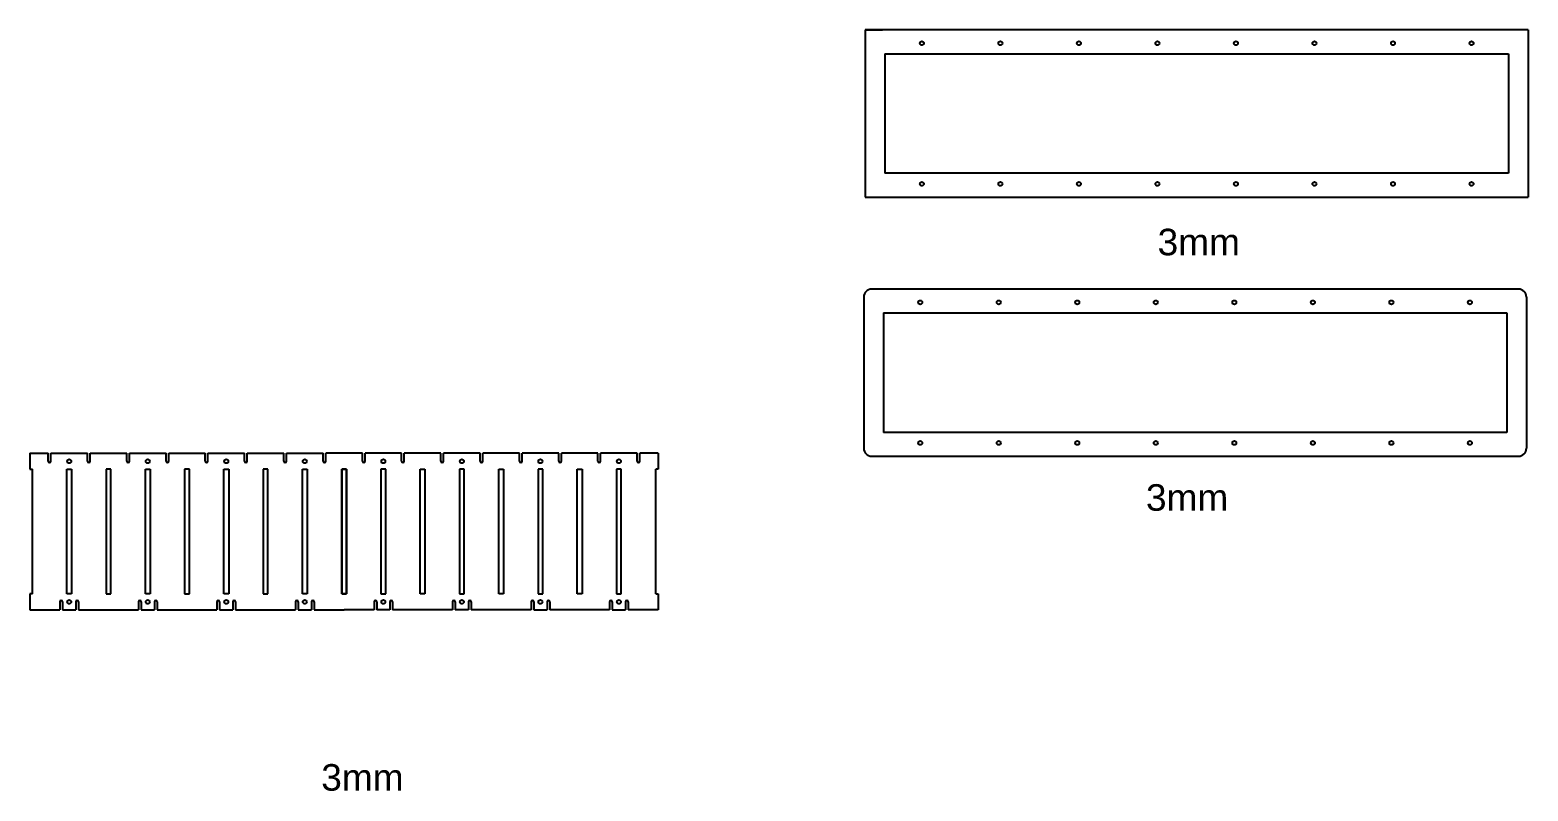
# Model space of a CAD drawing. Header units: inches. Extents: x 10703 to 14699, y 3470 to 5881.
# Drawn here: x 10703 to 11833, y 5307 to 5881 of the extents above; entities that cross this region are included whole.
import ezdxf

# ---------------------------------------------------------------- set-up
doc = ezdxf.new("R2010")
doc.units = ezdxf.units.IN
doc.header["$MEASUREMENT"] = 0
doc.layers.get('0').update_dxf_attribs({"true_color": 0xc2ced6})
doc.styles.get("Standard").update_dxf_attribs({"font": 'arial.ttf', "height": 5})

msp = doc.modelspace()

# ---------------------------------------------------------------- linework, layer by layer
for p, q in [((11832.55141, 5881.0519), (11332.95141, 5881.0519)), ((11332.95141, 5881.0519), (11345.95141, 5881.0519)), ((11332.95141, 5881.0519), (11332.95141, 5755.0519)), ((11832.55141, 5881.0519), (11819.55141, 5881.0519)), ((11832.55141, 5881.0519), (11832.55141, 5755.0519)), ((11347.75141, 5863.0519), (11347.75141, 5773.0519)), ((11347.75141, 5863.0519), (11817.75141, 5863.0519)), ((11347.75141, 5863.0519), (11375.55141, 5863.0519)), ((11375.55141, 5863.0519), (11434.75141, 5863.0519)), ((11817.75141, 5863.0519), (11817.75141, 5773.0519)), ((11817.75141, 5773.0519), (11347.75141, 5773.0519)), ((11332.95141, 5755.0519), (11832.55141, 5755.0519)), ((11825.33804, 5685.70603), (11337.73804, 5685.70603)), ((11331.73804, 5679.70603), (11331.73804, 5565.70603)), ((11831.33804, 5679.70603), (11831.33804, 5565.70603)), ((11346.53804, 5667.70603), (11346.53804, 5577.70603)), ((11346.53804, 5667.70603), (11816.53804, 5667.70603)), ((11346.53804, 5667.70603), (11374.33804, 5667.70603)), ((11374.33804, 5667.70603), (11433.53804, 5667.70603)), ((11816.53804, 5667.70603), (11816.53804, 5577.70603)), ((11816.53804, 5577.70603), (11346.53804, 5577.70603)), ((10703.18224, 5561.91315), (10716.98224, 5561.91315)), ((10703.18224, 5561.91315), (10703.18224, 5549.91316)), ((10716.98224, 5555.91316), (10716.98224, 5561.91315)), ((10718.98224, 5555.91316), (10718.98224, 5561.91315)), ((10718.98224, 5561.91315), (10746.58224, 5561.91315)), ((10746.58224, 5555.91316), (10746.58224, 5561.91315)), ((10748.58224, 5555.91316), (10748.58224, 5561.91315)), ((10748.58224, 5561.91315), (10776.18224, 5561.91315)), ((10776.18224, 5555.91316), (10776.18224, 5561.91315)), ((10778.18224, 5555.91316), (10778.18224, 5561.91315)), ((10778.18224, 5561.91315), (10805.78224, 5561.91315)), ((10805.78224, 5555.91316), (10805.78224, 5561.91315)), ((10807.78224, 5555.91316), (10807.78224, 5561.91315)), ((10807.78224, 5561.91315), (10835.38224, 5561.91315)), ((10835.38224, 5555.91316), (10835.38224, 5561.91315)), ((10837.38224, 5555.91316), (10837.38224, 5561.91315)), ((10837.38224, 5561.91315), (10864.98224, 5561.91315)), ((10864.98224, 5555.91316), (10864.98224, 5561.91315)), ((10866.98224, 5555.91316), (10866.98224, 5561.91315)), ((10866.98224, 5561.91315), (10894.58224, 5561.91315)), ((10894.58224, 5555.91316), (10894.58224, 5561.91315)), ((10896.58224, 5555.91316), (10896.58224, 5561.91315)), ((10896.58224, 5561.91315), (10924.18224, 5561.91315)), ((10924.18224, 5555.91316), (10924.18224, 5561.91315)), ((10926.18224, 5555.91316), (10926.18224, 5561.91315)), ((10953.78224, 5561.91315), (10926.18224, 5561.91315)), ((10953.78224, 5555.91316), (10953.78224, 5561.91315)), ((10955.78224, 5555.91316), (10955.78224, 5561.91315)), ((10983.38224, 5561.91315), (10955.78224, 5561.91315)), ((10983.38224, 5555.91316), (10983.38224, 5561.91315)), ((10985.38224, 5555.91316), (10985.38224, 5561.91315)), ((11012.98224, 5561.91315), (10985.38224, 5561.91315)), ((11012.98224, 5555.91316), (11012.98224, 5561.91315)), ((11014.98224, 5555.91316), (11014.98224, 5561.91315)), ((11042.58224, 5561.91315), (11014.98224, 5561.91315)), ((11042.58224, 5555.91316), (11042.58224, 5561.91315)), ((11044.58224, 5555.91316), (11044.58224, 5561.91315)), ((11072.18224, 5561.91315), (11044.58224, 5561.91315)), ((11072.18224, 5555.91316), (11072.18224, 5561.91315)), ((11074.18224, 5555.91316), (11074.18224, 5561.91315)), ((11101.78224, 5561.91315), (11074.18224, 5561.91315)), ((11101.78224, 5555.91316), (11101.78224, 5561.91315)), ((11103.78224, 5555.91316), (11103.78224, 5561.91315)), ((11131.38224, 5561.91315), (11103.78224, 5561.91315)), ((11131.38224, 5555.91316), (11131.38224, 5561.91315)), ((11133.38224, 5555.91316), (11133.38224, 5561.91315)), ((11160.98224, 5561.91315), (11133.38224, 5561.91315)), ((11160.98224, 5555.91316), (11160.98224, 5561.91315)), ((11162.98224, 5555.91316), (11162.98224, 5561.91315)), ((11176.78224, 5561.91315), (11162.98224, 5561.91315)), ((11176.78224, 5561.91315), (11176.78224, 5549.91316)), ((11337.73804, 5559.70603), (11825.33804, 5559.70603)), ((10703.18224, 5549.91316), (10704.98224, 5549.91316)), ((10704.98224, 5455.91313), (10704.98224, 5549.91316)), ((10730.98224, 5547.91316), (10730.98224, 5549.91316)), ((10730.98224, 5549.91316), (10734.58224, 5549.91316)), ((10730.98224, 5457.91313), (10730.98224, 5547.91316)), ((10734.58224, 5549.91316), (10734.58224, 5547.91316)), ((10734.58224, 5547.91316), (10734.58224, 5457.91313)), ((10764.18224, 5549.91316), (10760.58224, 5549.91316)), ((10760.58224, 5549.91316), (10760.58224, 5547.91316)), ((10760.58224, 5547.91316), (10760.58224, 5457.91313)), ((10764.18224, 5547.91316), (10764.18224, 5549.91316)), ((10764.18224, 5457.91313), (10764.18224, 5547.91316)), ((10790.18224, 5547.91316), (10790.18224, 5549.91316)), ((10790.18224, 5549.91316), (10793.78224, 5549.91316)), ((10790.18224, 5457.91313), (10790.18224, 5547.91316)), ((10793.78224, 5549.91316), (10793.78224, 5547.91316)), ((10793.78224, 5547.91316), (10793.78224, 5457.91313)), ((10823.38224, 5549.91316), (10819.78224, 5549.91316)), ((10819.78224, 5549.91316), (10819.78224, 5547.91316)), ((10819.78224, 5547.91316), (10819.78224, 5457.91313)), ((10823.38224, 5547.91316), (10823.38224, 5549.91316)), ((10823.38224, 5457.91313), (10823.38224, 5547.91316)), ((10849.38224, 5547.91316), (10849.38224, 5549.91316)), ((10849.38224, 5549.91316), (10852.98224, 5549.91316)), ((10849.38224, 5457.91313), (10849.38224, 5547.91316)), ((10852.98224, 5549.91316), (10852.98224, 5547.91316)), ((10852.98224, 5547.91316), (10852.98224, 5457.91313)), ((10882.58224, 5549.91316), (10878.98224, 5549.91316)), ((10878.98224, 5549.91316), (10878.98224, 5547.91316)), ((10878.98224, 5547.91316), (10878.98224, 5457.91313)), ((10882.58224, 5547.91316), (10882.58224, 5549.91316)), ((10882.58224, 5457.91313), (10882.58224, 5547.91316)), ((10908.58224, 5547.91316), (10908.58224, 5549.91316)), ((10908.58224, 5549.91316), (10912.18224, 5549.91316)), ((10908.58224, 5457.91313), (10908.58224, 5547.91316)), ((10912.18224, 5549.91316), (10912.18224, 5547.91316)), ((10912.18224, 5547.91316), (10912.18224, 5457.91313)), ((10941.78224, 5549.91316), (10938.18224, 5549.91316)), ((10938.18224, 5549.91316), (10938.18224, 5547.91316)), ((10938.18224, 5547.91316), (10938.18224, 5549.91316)), ((10938.18224, 5549.91316), (10941.78224, 5549.91316)), ((10938.18224, 5547.91316), (10938.18224, 5457.91313)), ((10938.18224, 5457.91313), (10938.18224, 5547.91316)), ((10941.78224, 5547.91316), (10941.78224, 5549.91316)), ((10941.78224, 5549.91316), (10941.78224, 5547.91316)), ((10941.78224, 5457.91313), (10941.78224, 5547.91316)), ((10941.78224, 5547.91316), (10941.78224, 5457.91313)), ((10971.38224, 5549.91316), (10967.78224, 5549.91316)), ((10967.78224, 5549.91316), (10967.78224, 5547.91316)), ((10967.78224, 5547.91316), (10967.78224, 5457.91313)), ((10971.38224, 5547.91316), (10971.38224, 5549.91316)), ((10971.38224, 5457.91313), (10971.38224, 5547.91316)), ((10997.38224, 5547.91316), (10997.38224, 5549.91316)), ((10997.38224, 5549.91316), (11000.98224, 5549.91316)), ((10997.38224, 5457.91313), (10997.38224, 5547.91316)), ((11000.98224, 5549.91316), (11000.98224, 5547.91316)), ((11000.98224, 5547.91316), (11000.98224, 5457.91313)), ((11030.58224, 5549.91316), (11026.98224, 5549.91316)), ((11026.98224, 5549.91316), (11026.98224, 5547.91316)), ((11026.98224, 5547.91316), (11026.98224, 5457.91313)), ((11030.58224, 5547.91316), (11030.58224, 5549.91316)), ((11030.58224, 5457.91313), (11030.58224, 5547.91316)), ((11056.58224, 5547.91316), (11056.58224, 5549.91316)), ((11056.58224, 5549.91316), (11060.18224, 5549.91316)), ((11056.58224, 5457.91313), (11056.58224, 5547.91316)), ((11060.18224, 5549.91316), (11060.18224, 5547.91316)), ((11060.18224, 5547.91316), (11060.18224, 5457.91313)), ((11089.78224, 5549.91316), (11086.18224, 5549.91316)), ((11086.18224, 5549.91316), (11086.18224, 5547.91316)), ((11086.18224, 5547.91316), (11086.18224, 5457.91313)), ((11089.78224, 5547.91316), (11089.78224, 5549.91316)), ((11089.78224, 5457.91313), (11089.78224, 5547.91316)), ((11115.78224, 5547.91316), (11115.78224, 5549.91316)), ((11115.78224, 5549.91316), (11119.38224, 5549.91316)), ((11115.78224, 5457.91313), (11115.78224, 5547.91316)), ((11119.38224, 5549.91316), (11119.38224, 5547.91316)), ((11119.38224, 5547.91316), (11119.38224, 5457.91313)), ((11148.98224, 5549.91316), (11145.38224, 5549.91316)), ((11145.38224, 5549.91316), (11145.38224, 5547.91316)), ((11145.38224, 5547.91316), (11145.38224, 5457.91313)), ((11148.98224, 5547.91316), (11148.98224, 5549.91316)), ((11148.98224, 5457.91313), (11148.98224, 5547.91316)), ((11176.78224, 5549.91316), (11174.98224, 5549.91316)), ((11174.98224, 5455.91313), (11174.98224, 5549.91316)), ((10704.98224, 5455.91313), (10703.18224, 5455.91313)), ((10703.18224, 5455.91313), (10703.18224, 5443.91315)), ((10730.98224, 5455.91313), (10730.98224, 5457.91313)), ((10734.58224, 5455.91313), (10730.98224, 5455.91313)), ((10734.58224, 5457.91313), (10734.58224, 5455.91313)), ((10760.58224, 5457.91313), (10760.58224, 5455.91313)), ((10760.58224, 5455.91313), (10764.18224, 5455.91313)), ((10764.18224, 5455.91313), (10764.18224, 5457.91313)), ((10790.18224, 5455.91313), (10790.18224, 5457.91313)), ((10793.78224, 5455.91313), (10790.18224, 5455.91313)), ((10793.78224, 5457.91313), (10793.78224, 5455.91313)), ((10819.78224, 5457.91313), (10819.78224, 5455.91313)), ((10819.78224, 5455.91313), (10823.38224, 5455.91313)), ((10823.38224, 5455.91313), (10823.38224, 5457.91313)), ((10849.38224, 5455.91313), (10849.38224, 5457.91313)), ((10852.98224, 5455.91313), (10849.38224, 5455.91313)), ((10852.98224, 5457.91313), (10852.98224, 5455.91313)), ((10878.98224, 5457.91313), (10878.98224, 5455.91313)), ((10878.98224, 5455.91313), (10882.58224, 5455.91313)), ((10882.58224, 5455.91313), (10882.58224, 5457.91313)), ((10908.58224, 5455.91313), (10908.58224, 5457.91313)), ((10912.18224, 5455.91313), (10908.58224, 5455.91313)), ((10912.18224, 5457.91313), (10912.18224, 5455.91313)), ((10938.18224, 5457.91313), (10938.18224, 5455.91313)), ((10938.18224, 5455.91313), (10938.18224, 5457.91313)), ((10938.18224, 5455.91313), (10941.78224, 5455.91313)), ((10941.78224, 5455.91313), (10938.18224, 5455.91313)), ((10941.78224, 5455.91313), (10941.78224, 5457.91313)), ((10941.78224, 5457.91313), (10941.78224, 5455.91313)), ((10967.78224, 5457.91313), (10967.78224, 5455.91313)), ((10967.78224, 5455.91313), (10971.38224, 5455.91313)), ((10971.38224, 5455.91313), (10971.38224, 5457.91313)), ((10997.38224, 5455.91313), (10997.38224, 5457.91313)), ((11000.98224, 5455.91313), (10997.38224, 5455.91313)), ((11000.98224, 5457.91313), (11000.98224, 5455.91313)), ((11026.98224, 5457.91313), (11026.98224, 5455.91313)), ((11026.98224, 5455.91313), (11030.58224, 5455.91313)), ((11030.58224, 5455.91313), (11030.58224, 5457.91313)), ((11056.58224, 5455.91313), (11056.58224, 5457.91313)), ((11060.18224, 5455.91313), (11056.58224, 5455.91313)), ((11060.18224, 5457.91313), (11060.18224, 5455.91313)), ((11086.18224, 5457.91313), (11086.18224, 5455.91313)), ((11086.18224, 5455.91313), (11089.78224, 5455.91313)), ((11089.78224, 5455.91313), (11089.78224, 5457.91313)), ((11115.78224, 5455.91313), (11115.78224, 5457.91313)), ((11119.38224, 5455.91313), (11115.78224, 5455.91313)), ((11119.38224, 5457.91313), (11119.38224, 5455.91313)), ((11145.38224, 5457.91313), (11145.38224, 5455.91313)), ((11145.38224, 5455.91313), (11148.98224, 5455.91313)), ((11148.98224, 5455.91313), (11148.98224, 5457.91313)), ((11174.98224, 5455.91313), (11176.78224, 5455.91313)), ((11176.78224, 5455.91313), (11176.78224, 5443.91315)), ((10703.18224, 5443.91315), (10725.78224, 5443.91315)), ((10725.78224, 5449.91313), (10725.78224, 5443.91315)), ((10727.78224, 5449.91313), (10727.78224, 5443.91315)), ((10727.78224, 5443.91315), (10737.78224, 5443.91315)), ((10737.78224, 5449.91313), (10737.78224, 5443.91315)), ((10739.78224, 5449.91313), (10739.78224, 5443.91315)), ((10739.78224, 5443.91315), (10784.98224, 5443.91315)), ((10784.98224, 5449.91313), (10784.98224, 5443.91315)), ((10786.98224, 5449.91313), (10786.98224, 5443.91315)), ((10786.98224, 5443.91315), (10796.98224, 5443.91315)), ((10796.98224, 5449.91313), (10796.98224, 5443.91315)), ((10798.98224, 5449.91313), (10798.98224, 5443.91315)), ((10798.98224, 5443.91315), (10844.18224, 5443.91315)), ((10844.18224, 5449.91313), (10844.18224, 5443.91315)), ((10846.18224, 5449.91313), (10846.18224, 5443.91315)), ((10846.18224, 5443.91315), (10856.18224, 5443.91315)), ((10856.18224, 5449.91313), (10856.18224, 5443.91315)), ((10858.18224, 5449.91313), (10858.18224, 5443.91315)), ((10858.18224, 5443.91315), (10903.38224, 5443.91315)), ((10903.38224, 5449.91313), (10903.38224, 5443.91315)), ((10905.38224, 5449.91313), (10905.38224, 5443.91315)), ((10905.38224, 5443.91315), (10915.38224, 5443.91315)), ((10915.38224, 5449.91313), (10915.38224, 5443.91315)), ((10917.38224, 5449.91313), (10917.38224, 5443.91315)), ((10917.38224, 5443.91315), (10939.98224, 5443.91315)), ((10962.58224, 5443.91315), (10939.98224, 5443.91315)), ((10962.58224, 5449.91313), (10962.58224, 5443.91315)), ((10964.58224, 5449.91313), (10964.58224, 5443.91315)), ((10974.58224, 5443.91315), (10964.58224, 5443.91315)), ((10974.58224, 5449.91313), (10974.58224, 5443.91315)), ((10976.58224, 5449.91313), (10976.58224, 5443.91315)), ((11021.78224, 5443.91315), (10976.58224, 5443.91315)), ((11021.78224, 5449.91313), (11021.78224, 5443.91315)), ((11023.78224, 5449.91313), (11023.78224, 5443.91315)), ((11033.78224, 5443.91315), (11023.78224, 5443.91315)), ((11033.78224, 5449.91313), (11033.78224, 5443.91315)), ((11035.78224, 5449.91313), (11035.78224, 5443.91315)), ((11080.98224, 5443.91315), (11035.78224, 5443.91315)), ((11080.98224, 5449.91313), (11080.98224, 5443.91315)), ((11082.98224, 5449.91313), (11082.98224, 5443.91315)), ((11082.98224, 5443.91315), (11092.98224, 5443.91315)), ((11092.98224, 5449.91313), (11092.98224, 5443.91315)), ((11094.98224, 5449.91313), (11094.98224, 5443.91315)), ((11140.18224, 5443.91315), (11094.98224, 5443.91315)), ((11140.18224, 5449.91313), (11140.18224, 5443.91315)), ((11142.18224, 5449.91313), (11142.18224, 5443.91315)), ((11142.18224, 5443.91315), (11152.18224, 5443.91315)), ((11152.18224, 5449.91313), (11152.18224, 5443.91315)), ((11154.18224, 5449.91313), (11154.18224, 5443.91315)), ((11176.78224, 5443.91315), (11154.18224, 5443.91315))]:
    msp.add_line(p, q)
for centre in [(11375.55141, 5871.0519), (11434.75141, 5871.0519), (11493.95141, 5871.0519), (11553.15141, 5871.0519), (11612.35141, 5871.0519), (11671.55141, 5871.0519), (11730.75141, 5871.0519), (11789.95141, 5871.0519), (11375.55141, 5765.0519), (11434.75141, 5765.0519), (11493.95141, 5765.0519), (11553.15141, 5765.0519), (11612.35141, 5765.0519), (11671.55141, 5765.0519), (11730.75141, 5765.0519), (11789.95141, 5765.0519), (11374.33804, 5675.70603), (11433.53804, 5675.70603), (11492.73804, 5675.70603), (11551.93804, 5675.70603), (11611.13804, 5675.70603), (11670.33804, 5675.70603), (11729.53804, 5675.70603), (11788.73804, 5675.70603), (11374.33804, 5569.70603), (11433.53804, 5569.70603), (11492.73804, 5569.70603), (11551.93804, 5569.70603), (11611.13804, 5569.70603), (11670.33804, 5569.70603), (11729.53804, 5569.70603), (11788.73804, 5569.70603), (10732.78224, 5555.91316), (10791.98224, 5555.91316), (10851.18224, 5555.91316), (10910.38224, 5555.91316), (10969.58224, 5555.91316), (11028.78224, 5555.91316), (11087.98224, 5555.91316), (11147.18224, 5555.91316), (10732.78224, 5449.91313), (10791.98224, 5449.91313), (10851.18224, 5449.91313), (10910.38224, 5449.91313), (10969.58224, 5449.91313), (11028.78224, 5449.91313), (11087.98224, 5449.91313), (11147.18224, 5449.91313)]:
    msp.add_circle(centre, 1.5)
for centre, radius, start, end in [((11337.73804, 5679.70603), 6, 90, 180), ((11825.33804, 5679.70603), 6, 0, 90), ((11337.73804, 5565.70603), 6, 180, 270), ((11825.33804, 5565.70603), 6, 270, 0), ((10717.98224, 5555.91316), 1, 180, 0), ((10747.58224, 5555.91316), 1, 180, 0), ((10777.18224, 5555.91316), 1, 180, 0), ((10806.78224, 5555.91316), 1, 180, 0), ((10836.38224, 5555.91316), 1, 180, 0), ((10865.98224, 5555.91316), 1, 180, 0), ((10895.58224, 5555.91316), 1, 180, 0), ((10925.18224, 5555.91316), 1, 180, 0), ((10954.78224, 5555.91316), 1, 180, 0), ((10984.38224, 5555.91316), 1, 180, 0), ((11013.98224, 5555.91316), 1, 180, 0), ((11043.58224, 5555.91316), 1, 180, 0), ((11073.18224, 5555.91316), 1, 180, 0), ((11102.78224, 5555.91316), 1, 180, 0), ((11132.38224, 5555.91316), 1, 180, 0), ((11161.98224, 5555.91316), 1, 180, 0), ((10726.78224, 5449.91313), 1, 0, 180), ((10738.78224, 5449.91313), 1, 0, 180), ((10785.98224, 5449.91313), 1, 0, 180), ((10797.98224, 5449.91313), 1, 0, 180), ((10845.18224, 5449.91313), 1, 0, 180), ((10857.18224, 5449.91313), 1, 0, 180), ((10904.38224, 5449.91313), 1, 0, 180), ((10916.38224, 5449.91313), 1, 0, 180), ((10963.58224, 5449.91313), 1, 0, 180), ((10975.58224, 5449.91313), 1, 0, 180), ((11022.78224, 5449.91313), 1, 0, 180), ((11034.78224, 5449.91313), 1, 0, 180), ((11081.98224, 5449.91313), 1, 0, 180), ((11093.98224, 5449.91313), 1, 0, 180), ((11141.18224, 5449.91313), 1, 0, 180), ((11153.18224, 5449.91313), 1, 0, 180)]:
    msp.add_arc(centre, radius, start, end)

# ---------------------------------------------------------------- texts
at = {"char_height": 20, "attachment_point": 1}
for insert in [(11553.28152, 5731.17567), (11544.49763, 5538.61246), (10922.77939, 5327.59406)]:
    msp.add_mtext_dynamic_manual_height_columns('3mm', width=178.0963449, gutter_width=1, heights=[0], dxfattribs=dict(at, insert=insert))

doc.saveas('drawing.dxf')
